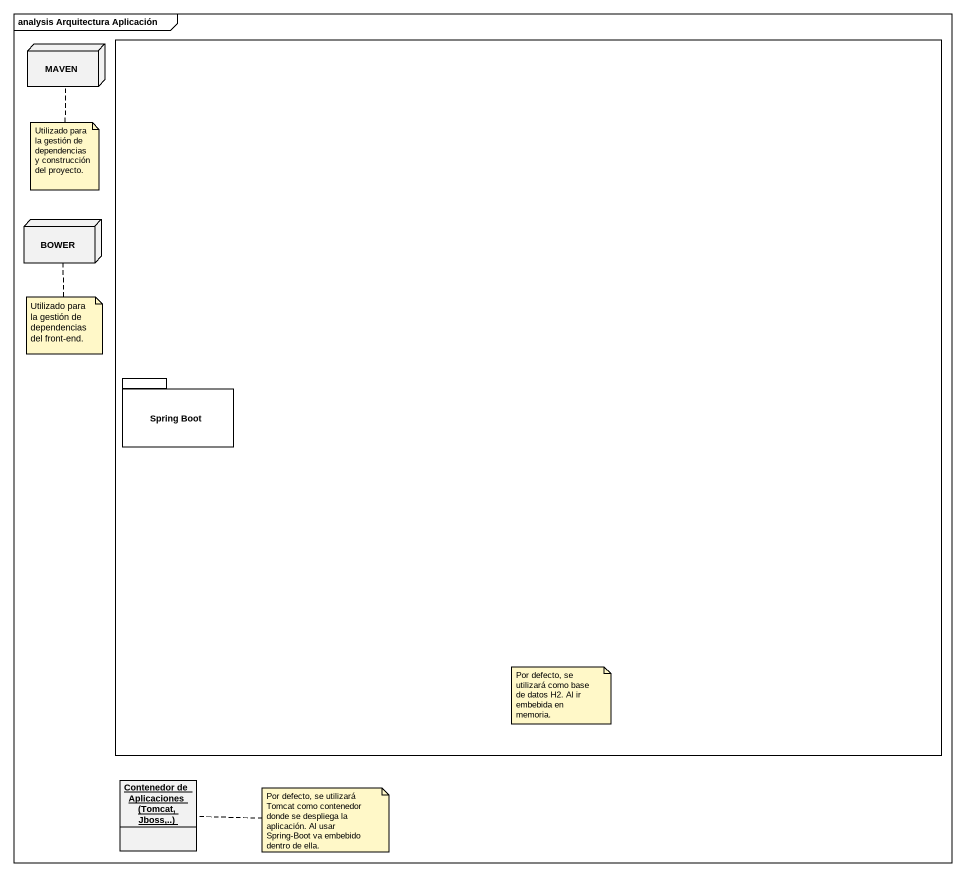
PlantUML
@startuml
mainframe analysis Arquitectura Aplicación
allowmixing
hide circle
hide empty members
rectangle " " as rectangle1 {
  package "Spring Boot" as Spring_Boot {
  }
}
node MAVEN
node BOWER
object "Contenedor de Aplicaciones (Tomcat, Jboss,..)" as Contenedor_de_Aplicaciones
note bottom of MAVEN : Utilizado para la gestión de dependencias y construcción del proyecto.
note bottom of BOWER : Utilizado para la gestión de dependencias del front-end.
note as N3
  Por defecto, se utilizará como base de datos H2. Al ir embebida en memoria.
end note
note right of Contenedor_de_Aplicaciones : Por defecto, se utilizará Tomcat como contenedor donde se despliega la aplicación. Al usar Spring-Boot va embebido dentro de ella.
@enduml
